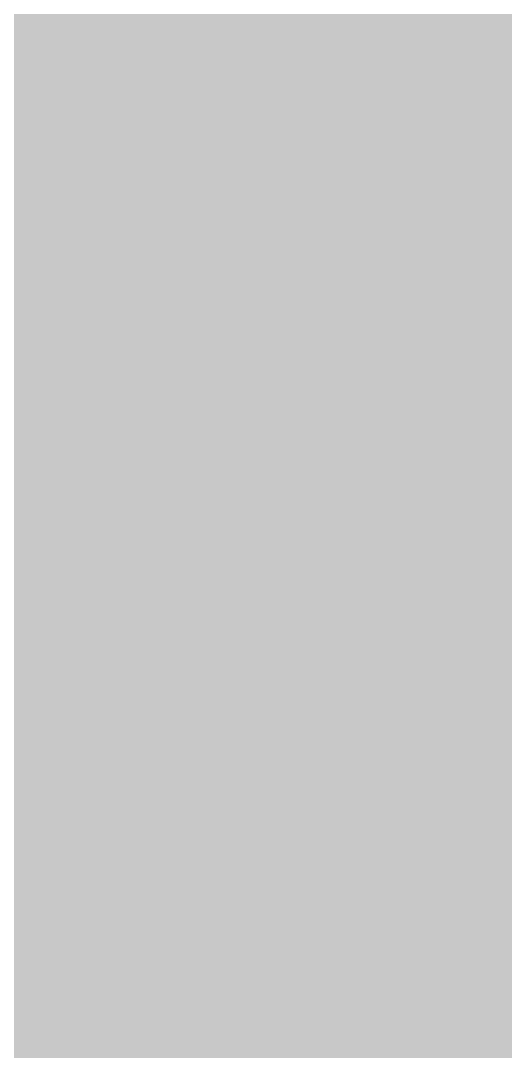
# Model space of a CAD drawing. Header units: millimetres. Extents: x -0.5 to 77.7, y -66.2 to -6.
# Drawn here: x 48.0042 to 48.1714, y -23.3099 to -22.9543 of the extents above; entities that cross this region are included whole.
import ezdxf

# ---------------------------------------------------------------- set-up
doc = ezdxf.new("R2010")
doc.units = ezdxf.units.MM
doc.header["$MEASUREMENT"] = 0
for name, color, linetype, true_color in [('Inner1', 7, 'Continuous', 0x999966), ('Inner2', 7, 'Continuous', 0x008000), ('Top-Silkscreen-Layer', 7, 'Continuous', 0xffcc00)]:
    doc.layers.add(name, color=color, linetype=linetype, true_color=true_color)

msp = doc.modelspace()

# ---------------------------------------------------------------- hatches: boundary and pattern name
at = {"layer": 'Inner1'}
msp.add_hatch(color=256, dxfattribs=at).paths.add_polyline_path([(77.23901, -6.45415), (77.23901, -65.68199), (-0.02286, -65.68199), (-0.02286, -6.45415)])
at = {"layer": 'Top-Silkscreen-Layer'}
for points in [[(48.0212, -22.99842), (48.04745, -23.06308), (48.07037, -23.02661)], [(48.1208, -23.00791), (48.11846, -23.04591), (48.1681, -23.02505)], [(48.02047, -23.11619), (48.06065, -23.16777), (48.04672, -23.10462), (48.03286, -23.10087)], [(48.12346, -23.122), (48.12513, -23.15799), (48.13715, -23.17095), (48.14888, -23.16386), (48.1581, -23.11836)], [(48.02329, -23.23413), (48.05699, -23.28146), (48.03968, -23.22158)], [(48.12513, -23.24165), (48.11695, -23.25598), (48.12513, -23.27032), (48.15078, -23.2754), (48.13589, -23.22731)]]:
    msp.add_hatch(color=256, dxfattribs=at).paths.add_polyline_path(points)

# ---------------------------------------------------------------- linework, layer by layer
at = {"layer": 'Inner2', "const_width": 0.4}
msp.add_lwpolyline([(37.46507, -22.98705), (51.6891, -22.98705)], dxfattribs=at)
at = {"layer": 'Top-Silkscreen-Layer', "const_width": 0.254}
for points in [[(47.89005, -22.70118), (47.89733, -22.68542), (47.90105, -22.69689)], [(47.80173, -22.81975), (47.81803, -22.84103), (47.83432, -22.86231), (47.82496, -22.86972), (47.80318, -22.91071), (47.82524, -22.9552), (47.83888, -22.96332), (47.85559, -22.9553), (47.88099, -22.93212), (47.88965, -22.91695), (47.88141, -22.89713), (47.86102, -22.87096), (47.84886, -22.86461), (47.86723, -22.84188), (47.86813, -22.75998)], [(47.92048, -22.75709), (47.92524, -22.84051), (47.93888, -22.84863), (47.95496, -22.84092), (47.98016, -22.81727)], [(48.20318, -22.79613), (48.22391, -22.83875), (48.23723, -22.84846), (48.25332, -22.83926), (48.27183, -22.81938), (48.29305, -22.82734), (48.29826, -22.88218), (48.29543, -22.94381), (48.30108, -22.99735), (48.29764, -23.05768), (48.31033, -23.08188)], [(48.30078, -23.11343), (48.28809, -23.13629), (48.31027, -23.18112)], [(48.30559, -23.22262), (48.2931, -23.25276), (48.30559, -23.28698)]]:
    msp.add_lwpolyline(points, dxfattribs=at)
for points in [[(48.21368, -22.88259), (48.24024, -22.95206), (48.2444, -22.87355), (48.22426, -22.87045)], [(48.1212, -22.88373), (48.14745, -22.94839), (48.17037, -22.91192)], [(48.02329, -23.23413), (48.05699, -23.28146), (48.03968, -23.22158)], [(48.01309, -22.76856), (48.02496, -22.83924), (48.03723, -22.84846), (48.05274, -22.83958), (48.0756, -22.81444), (48.08293, -22.79817), (48.07584, -22.78251)], [(48.11571, -22.7647), (48.10582, -22.77318), (48.10582, -22.79724), (48.10582, -22.82129), (48.11542, -22.82933), (48.16874, -22.76956)], [(48.02047, -23.11619), (48.06065, -23.16777), (48.04672, -23.10462), (48.03286, -23.10087)], [(47.91982, -22.8775), (47.92482, -22.94949), (47.97438, -22.93091), (47.98366, -22.91261), (47.97607, -22.89576)], [(48.0212, -22.99842), (48.04745, -23.06308), (48.07037, -23.02661)], [(48.02001, -22.87742), (48.00776, -22.92834), (48.01125, -22.94346), (48.02956, -22.94874), (48.07228, -22.89513)], [(48.22065, -23.23065), (48.25699, -23.28146), (48.24441, -23.21892), (48.23321, -23.21511)], [(47.73327, -22.99073), (47.70843, -23.02661), (47.76533, -23.05554)], [(47.6231, -23.00941), (47.61241, -23.02661), (47.6231, -23.04381), (47.66571, -23.04728)], [(47.91921, -22.9954), (47.9081, -23.00432), (47.9081, -23.02661), (47.9081, -23.04889), (47.91921, -23.05782), (47.97266, -23.04226)], [(48.1208, -23.00791), (48.11846, -23.04591), (48.1681, -23.02505)], [(47.81935, -22.99238), (47.80732, -23.01065), (47.84535, -23.06557), (47.8651, -23.06388), (47.87438, -23.04559), (47.88366, -23.0273), (47.87607, -23.01045)], [(48.22138, -23.11294), (48.23802, -23.17571), (48.2681, -23.13872)], [(48.22303, -22.99403), (48.2106, -23.00114), (48.2106, -23.0267), (48.2106, -23.05226), (48.2231, -23.05905), (48.26868, -23.04493), (48.26396, -22.99593)], [(48.39785, -23.17555), (48.4077, -23.21926), (48.36724, -23.21782)], [(48.12513, -23.24165), (48.11695, -23.25598), (48.12513, -23.27032), (48.15078, -23.2754), (48.13589, -23.22731)], [(47.92047, -23.11619), (47.9081, -23.1413), (47.92047, -23.16641), (47.93285, -23.18173), (47.94672, -23.17797), (47.97037, -23.1413), (47.94672, -23.10462), (47.93285, -23.10087)], [(48.12346, -23.122), (48.12513, -23.15799), (48.13715, -23.17095), (48.14888, -23.16386), (48.1581, -23.11836)], [(47.93282, -23.22004), (47.91635, -23.23887), (47.90765, -23.25576), (47.91882, -23.27307), (47.96876, -23.24109)], [(47.7231, -23.23878), (47.71241, -23.25598), (47.7231, -23.27318), (47.76976, -23.25598)], [(47.8181, -23.22731), (47.82047, -23.28109), (47.83285, -23.29642), (47.84672, -23.29272), (47.86792, -23.22693)], [(47.92588, -23.34901), (47.92715, -23.38795), (47.9362, -23.40077), (47.95215, -23.39131), (47.9681, -23.38185), (47.9681, -23.36798)], [(48.3195, -23.78918), (48.33842, -23.86383), (48.35753, -23.86383), (48.36532, -23.85108)], [(48.02938, -23.45812), (48.04042, -23.50256), (48.06488, -23.47773)], [(48.22117, -23.3504), (48.22522, -23.38525), (48.23733, -23.39435), (48.25272, -23.38523), (48.25773, -23.35137)], [(48.02588, -23.34901), (48.02764, -23.38454), (48.03719, -23.39444), (48.05264, -23.38528), (48.0579, -23.34881)]]:
    msp.add_lwpolyline(points, close=True, dxfattribs=at)

doc.saveas('drawing.dxf')
